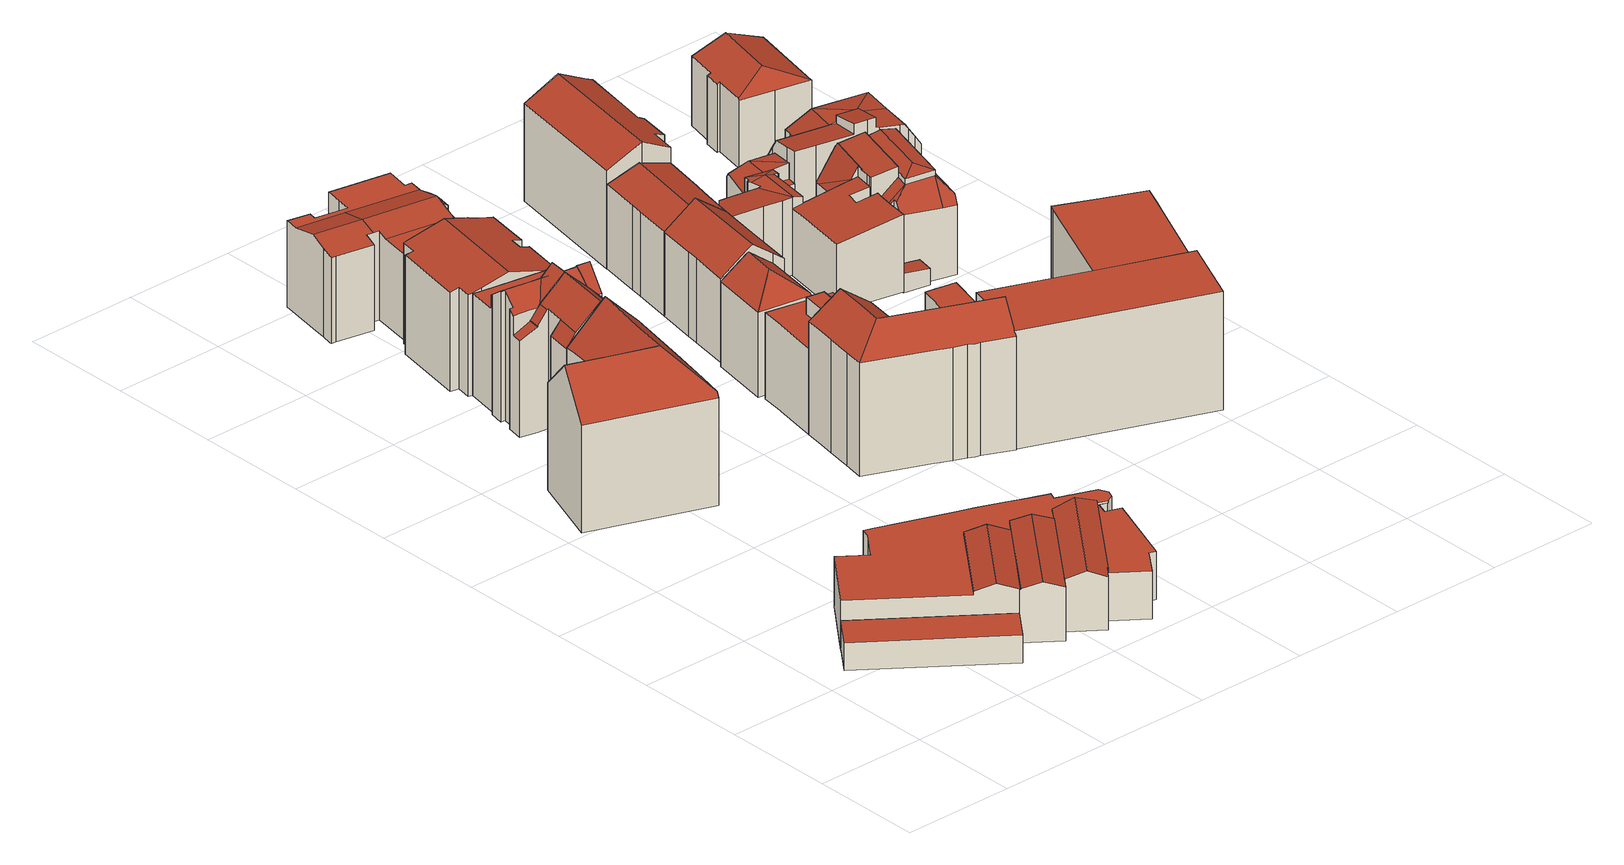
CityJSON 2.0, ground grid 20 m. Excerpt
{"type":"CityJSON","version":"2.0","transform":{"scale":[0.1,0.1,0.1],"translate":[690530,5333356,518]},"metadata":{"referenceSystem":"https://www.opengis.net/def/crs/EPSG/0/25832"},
"CityObjects":{
"building1":{"type":"Building","attributes":{"Gemeindeschluessel":"09162000","HoeheDach":"526.744","HoeheGrund":"521.810","Methode":"1000","NiedrigsteTraufeDesGebaeudes":"526.744","Geometrietyp2DReferenz":"3000","function":"31001_9998","roofType":"1000","measuredHeight":4.93,"storeysAboveGround":1},"geometry":[{"type":"MultiSurface","lod":"2","boundaries":[[[0,1,2,3]],[[4,5,6,7]],[[2,7,6,3]],[[0,5,4,1]],[[0,3,6,5]],[[1,4,7,2]]],"semantics":{"surfaces":[{"type":"WallSurface"},{"type":"GroundSurface"},{"type":"RoofSurface"}],"values":[0,0,0,0,1,2]}}]},
"building2":{"type":"Building","attributes":{"Gemeindeschluessel":"09162000","HoeheDach":"532.014","HoeheGrund":"521.448","Methode":"2000","NiedrigsteTraufeDesGebaeudes":"529.880","Geometrietyp2DReferenz":"3000","function":"31001_9998","roofType":"1000","measuredHeight":10.57,"storeysAboveGround":2},"geometry":[{"type":"MultiSurface","lod":"2","boundaries":[[[8,9,10,11]],[[12,13,14,15]],[[16,17,18,19,20,21,22,23,24,25,13,12,26,27,28,29,30,31,32,33,34,35,36,37,38,39]],[[40,41,42,43]],[[26,12,15,44]],[[45,23,22,46]],[[47,27,26,44]],[[33,32,48,49]],[[50,51,52,53]],[[54,37,36,55]],[[56,57,58,59]],[[60,21,20,61]],[[62,35,34,63]],[[64,65,58,57,66]],[[67,68,69,70]],[[71,72,73,68,67]],[[74,11,10,66,57,56]],[[55,36,35,62]],[[54,75,71,67,70,38,37]],[[14,13,25,76]],[[8,53,52,77,78,9]],[[79,46,22,21,60,80]],[[18,17,81,82,59,58]],[[18,58,65,19]],[[79,40,43,83,84,85,50,53,8,11,74,86,75,54,55,62,63,49,48,87,88,89,90,47,44,15,14,76,91,45,46]],[[92,64,66,10,9,78]],[[79,80,41,40]],[[48,32,31,87]],[[88,30,29,89]],[[87,31,30,88]],[[81,17,16,73,72,93]],[[74,56,94,86]],[[20,19,65,64,92]],[[95,96,42,41,80,60,61,77,52,51]],[[61,20,92,78,77]],[[97,94,56,59,82]],[[75,86,94,97,93,72,71]],[[85,95,51,50]],[[89,29,28,90]],[[95,85,84,83,96]],[[34,33,49,63]],[[97,82,81,93]],[[91,24,23,45]],[[43,42,96,83]],[[28,27,47,90]],[[25,24,91,76]],[[16,39,69,68,73]],[[38,70,69,39]]],"semantics":{"surfaces":[{"type":"WallSurface"},{"type":"RoofSurface"},{"type":"GroundSurface"}],"values":[0,0,1,0,0,0,0,0,0,0,0,0,0,1,1,1,0,0,0,0,0,0,0,0,2,1,0,0,0,0,0,0,0,1,0,1,0,0,0,0,0,1,0,0,0,0,0,0]}}]},
"building3":{"type":"Building","attributes":{"Gemeindeschluessel":"09162000","HoeheDach":"547.462","HoeheGrund":"521.600","Methode":"2000","NiedrigsteTraufeDesGebaeudes":"540.503","Geometrietyp2DReferenz":"3000","function":"31001_1000","roofType":"3100","measuredHeight":25.86,"storeysAboveGround":5},"geometry":[{"type":"MultiSurface","lod":"2","boundaries":[[[98,99,100,101,102,103,104]],[[105,106,107,108,109,110]],[[111,112,113,114,115,116,117,118]],[[114,119,120,121,122,115]],[[123,104,113,112,111,124,125,126,127]],[[128,129,130,131,99,98]],[[132,129,128,133,134,135]],[[131,136,137,101,100,99]],[[133,128,98,104,123,127,134]],[[138,125,124,139]],[[140,102,101,137,141,142,108,107]],[[136,131,130,129,132,135,143,144,138,139,118,117,116,115,122,121,110,109,108,142,141,137]],[[121,120,105,110]],[[134,127,126,144,143,135]],[[120,119,114,113,104,103,102,140,107,106,105]],[[144,126,125,138]],[[139,124,111,118]]],"semantics":{"surfaces":[{"type":"RoofSurface"},{"type":"WallSurface"},{"type":"GroundSurface"}],"values":[0,1,1,1,0,1,1,1,0,1,1,2,1,1,0,1,1]}}]},
"building4":{"type":"Building","attributes":{"Gemeindeschluessel":"09162000","HoeheDach":"546.840","HoeheGrund":"521.500","Methode":"2000","NiedrigsteTraufeDesGebaeudes":"536.523","Geometrietyp2DReferenz":"3000","function":"31001_1000","roofType":"3100","measuredHeight":25.34,"storeysAboveGround":5},"geometry":[{"type":"MultiSurface","lod":"2","boundaries":[[[145,146,147,148]],[[149,150,151,152]],[[153,154,155,156,157,158,159,160,161,162,163,164]],[[165,166,167,168]],[[169,170,171,172,173,174,175,176,177,178,179,180,181,182,183,184,185,186,187,188,189,190,191,192,193,194,145,148,195,196,197]],[[198,199,200]],[[167,201,156,155]],[[187,163,162,188]],[[202,203,164,163,187,186,185]],[[200,199,204,205,206,207]],[[177,176,175,174,208,165,168,209,210,178]],[[205,211,212,206]],[[209,213,214,210]],[[148,147,215,195]],[[208,198,200,166,165]],[[189,161,160,190]],[[216,167,155,154]],[[149,152,203,202]],[[217,218,219,220,221,222,223,215,147,146,224]],[[184,183,182,225,226,150,149,202,185]],[[227,228,224,146,145,194,193]],[[170,229,230,171]],[[199,198,208,174,173,172,171,230,204]],[[231,232,233,234,235,236,237,238,239,240,222,221,220,219,218,217,224,228]],[[181,241,225,182]],[[242,206,212,243]],[[170,169,197,244,239,238,229]],[[242,243,201,167]],[[158,157,156,245,243,212,211,236,235,234,233,232,231,228,227,246,159]],[[178,210,214,179]],[[226,216,154,151,150]],[[188,162,161,189]],[[192,246,227,193]],[[168,167,216,226,225,241,213,209]],[[223,247,244,197,196,195,215]],[[160,159,246,192,191,190]],[[239,244,247,240]],[[204,230,229,238,237,211,205]],[[237,236,211]],[[206,242,207]],[[213,241,181,180,179,214]],[[166,200,207,242,167]],[[152,151,154,153,164,203]],[[247,223,222,240]],[[201,243,245,156]]],"semantics":{"surfaces":[{"type":"WallSurface"},{"type":"RoofSurface"},{"type":"GroundSurface"}],"values":[0,0,1,1,2,0,1,0,0,1,0,0,1,0,1,0,0,1,1,0,0,0,0,0,0,1,0,1,1,0,1,0,0,1,0,0,1,1,0,0,0,0,0,0,0]}}]},
"building5":{"type":"Building","attributes":{"Gemeindeschluessel":"09162000","HoeheDach":"541.277","HoeheGrund":"521.510","Methode":"1000","NiedrigsteTraufeDesGebaeudes":"538.940","Geometrietyp2DReferenz":"3000","function":"31001_1000","roofType":"3100","measuredHeight":19.77,"storeysAboveGround":5},"geometry":[{"type":"MultiSurface","lod":"2","boundaries":[[[248,249,250,251]],[[251,250,252,253]],[[254,255,256,257]],[[258,259,260,261]],[[262,263,264,265,266,267,268,252,250,249,269]],[[270,271,259,258]],[[253,252,268,272]],[[273,263,262,274]],[[275,276,277,278]],[[197,279,215,195]],[[274,262,269,280]],[[257,256,271,270]],[[145,264,263,273]],[[257,270,258,261,281,282,283,197,195,284,148,145,273,274,280,248,251,253,272,285,286,275,278,254]],[[267,287,286,285,272,268]],[[278,277,255,254]],[[286,287,276,275]],[[283,282,281,288,289,290]],[[283,290,279,197]],[[284,195,215,266,265,148]],[[215,279,290,289,288,260,259,271,256,255,277,276,287,267,266]],[[280,269,249,248]],[[148,265,264,145]],[[261,260,288,281]]],"semantics":{"surfaces":[{"type":"WallSurface"},{"type":"RoofSurface"},{"type":"GroundSurface"}],"values":[0,0,0,0,1,0,0,0,0,0,0,0,0,2,0,0,0,0,0,0,1,0,0,0]}}]},
"building6":{"type":"Building","attributes":{"Gemeindeschluessel":"09162000","HoeheDach":"538.060","HoeheGrund":"521.520","Methode":"2000","NiedrigsteTraufeDesGebaeudes":"536.562","Geometrietyp2DReferenz":"3000","function":"31001_1000","roofType":"3100","measuredHeight":16.54,"storeysAboveGround":6},"geometry":[{"type":"MultiSurface","lod":"2","boundaries":[[[291,292,293,294,295,296,297]],[[298,299,300,301]],[[286,291,297,272]],[[302,303,304,305]],[[306,307,308,309,310,311,312,313,314,286,272,315,316,317,318,319,320,321,298,301,322,323,324,325,326,302,305,327,328,329,330,331,332,333]],[[300,334,335,323,322,301]],[[314,292,291,286]],[[307,306,333,336,337,338]],[[329,339,340,330]],[[307,338,341,308]],[[342,341,338,337,343,344,345]],[[310,346,347,311]],[[313,312,311,347,294,293]],[[318,317,348,349,350,319]],[[299,351,352,350,349,345,353,335,334,300]],[[328,354,339,329]],[[330,340,355,331]],[[335,353,356,357,326,325,324,323]],[[332,358,336,333]],[[313,293,292,314]],[[348,295,294,347,346,342,345,349]],[[297,296,295,348,317,316,315,272]],[[352,351,321,320,319,350]],[[326,357,303,302]],[[343,337,336,358,355,340,339,354,359,304,303,357,356]],[[345,344,343,356,353]],[[321,351,299,298]],[[346,310,309,308,341,342]],[[331,355,358,332]],[[359,354,328,327,305,304]]],"semantics":{"surfaces":[{"type":"RoofSurface"},{"type":"WallSurface"},{"type":"GroundSurface"}],"values":[0,1,1,1,2,1,1,1,1,1,0,1,1,1,0,1,1,1,1,1,0,1,1,1,0,0,1,1,1,1]}}]},
"building7":{"type":"Building","attributes":{"Gemeindeschluessel":"09162000","HoeheDach":"545.590","HoeheGrund":"521.460","Methode":"1000","NiedrigsteTraufeDesGebaeudes":"540.393","Geometrietyp2DReferenz":"3000","function":"31001_1000","roofType":"3100","measuredHeight":24.13,"storeysAboveGround":5},"geometry":[{"type":"MultiSurface","lod":"2","boundaries":[[[360,361,362,363,364,365,366,367,368,369,370,371,372,373,374,375,376,377,378,379,380,381,382,383,384,385,386,387,388,389,390,391]],[[362,361,360,392,393,394,395]],[[384,396,397,385]],[[367,398,399,368]],[[400,401,402,403,399,398,404,405,406,407,408,409]],[[363,410,411,364]],[[366,404,398,367]],[[404,366,365,364,411,405]],[[396,384,383,412]],[[393,392,413,414,415,416,417]],[[417,418,394,393]],[[391,413,392,360]],[[369,368,399,403,402,370]],[[370,402,401,371]],[[419,420,421,381,380,379,378,422]],[[414,413,391,390,389,415]],[[423,424,422,378,377,376]],[[408,425,419,422,424,423,426,427,409]],[[383,382,381,421,428,412]],[[372,371,401,400,409,373]],[[412,428,421,420,419,425,408]],[[429,418,387,386,385,397]],[[362,395,410,363]],[[427,426,423,376,375,374]],[[407,406,405,411,410,395,394,418,429,397,396,412,408]],[[418,417,416,415,389,388,387]],[[373,409,427,374]]],"semantics":{"surfaces":[{"type":"GroundSurface"},{"type":"WallSurface"},{"type":"RoofSurface"}],"values":[0,1,1,1,2,1,1,1,1,2,1,1,1,1,1,1,1,2,1,1,2,1,1,1,2,1,1]}}]},
"building8":{"type":"Building","attributes":{"Gemeindeschluessel":"09162000","HoeheDach":"539.681","HoeheGrund":"521.520","Methode":"2000","NiedrigsteTraufeDesGebaeudes":"536.735","Geometrietyp2DReferenz":"3000","function":"31001_1000","roofType":"1000","measuredHeight":18.16,"storeysAboveGround":5},"geometry":[{"type":"MultiSurface","lod":"2","boundaries":[[[430,380,431,381,432,433,434,435,436,378]],[[435,434,433,432,437,438,439,440,441,442,443,444,445,436],[446,447,448,449]],[[448,450,451,449]],[[452,453,454,381,431,380,430,378,455,456,457,458,459,460]],[[436,445,444,443,457,456,455,378]],[[449,451,461,446]],[[447,462,450,448]],[[454,453,452,460,440,439,438,437]],[[442,441,440,460,459,458,457,443]],[[446,461,462,447]],[[450,462,461,451]],[[454,437,432,381]]],"semantics":{"surfaces":[{"type":"WallSurface"},{"type":"RoofSurface"},{"type":"GroundSurface"}],"values":[0,1,0,2,0,0,0,0,0,0,1,0]}}]},
"building9":{"type":"Building","attributes":{"Gemeindeschluessel":"09162000","HoeheDach":"537.369","HoeheGrund":"521.465","Methode":"2000","NiedrigsteTraufeDesGebaeudes":"536.484","Geometrietyp2DReferenz":"3000","function":"51009_1610","roofType":"2100","measuredHeight":15.9},"geometry":[{"type":"MultiSurface","lod":"2","boundaries":[[[308,463,464,465]],[[310,466,463,308]],[[465,464,467,468]],[[310,308,465,468]],[[468,467,466,310]],[[467,464,463,466]]],"semantics":{"surfaces":[{"type":"WallSurface"},{"type":"GroundSurface"},{"type":"RoofSurface"}],"values":[0,0,0,1,0,2]}}]},
"building10":{"type":"Building","attributes":{"Gemeindeschluessel":"09162000","HoeheDach":"539.363","HoeheGrund":"520.720","Methode":"2000","NiedrigsteTraufeDesGebaeudes":"535.744","Geometrietyp2DReferenz":"3000","function":"31001_9998","roofType":"3200","measuredHeight":18.64,"storeysAboveGround":5},"geometry":[{"type":"MultiSurface","lod":"2","boundaries":[[[469,470,471,472,473]],[[473,472,474,475,476]],[[477,469,473,476]],[[478,471,470,479]],[[479,480,481,482,483,484,485,478]],[[481,477,476,482]],[[477,481,480,479,470,469]],[[474,472,471,478,485,484,483,475]],[[482,476,475,483]]],"semantics":{"surfaces":[{"type":"RoofSurface"},{"type":"WallSurface"},{"type":"GroundSurface"}],"values":[0,0,0,1,2,1,1,1,1]}}]},
"building11":{"type":"Building","attributes":{"Gemeindeschluessel":"09162000","HoeheDach":"540.489","HoeheGrund":"521.390","Methode":"1000","NiedrigsteTraufeDesGebaeudes":"536.238","Geometrietyp2DReferenz":"3000","function":"31001_1000","roofType":"3100","measuredHeight":19.1,"storeysAboveGround":4},"geometry":[{"type":"MultiSurface","lod":"2","boundaries":[[[486,487,488,489]],[[490,491,492,493]],[[494,495,496,497]],[[498,499,500,501,492,491,502]],[[503,504,497,496,499,498,502,505]],[[486,489,506,507]],[[507,506,495,494]],[[500,508,488,487,509,510,511,501]],[[493,492,501,511]],[[486,507,494,497,504,503,505,490,493,511,510,509,487]],[[505,502,491,490]],[[496,495,506,489,488,508,500,499]]],"semantics":{"surfaces":[{"type":"WallSurface"},{"type":"RoofSurface"},{"type":"GroundSurface"}],"values":[0,0,0,1,0,0,0,0,0,2,0,1]}}]},
"building12":{"type":"Building","attributes":{"Gemeindeschluessel":"09162000","HoeheDach":"524.309","HoeheGrund":"521.400","Methode":"1000","NiedrigsteTraufeDesGebaeudes":"524.309","Geometrietyp2DReferenz":"3000","function":"31001_9998","roofType":"1000","measuredHeight":2.91},"geometry":[{"type":"MultiSurface","lod":"2","boundaries":[[[512,513,497,514]],[[515,516,517,518]],[[519,520,521,522]],[[520,512,514,521]],[[497,494,523,518,517,524,522,521,514]],[[513,525,494,497]],[[526,515,518,523]],[[525,526,523,494]],[[516,527,524,517]],[[512,520,519,527,516,515,526,525,513]],[[527,519,522,524]]],"semantics":{"surfaces":[{"type":"WallSurface"},{"type":"GroundSurface"},{"type":"RoofSurface"}],"values":[0,0,0,0,1,0,0,0,0,2,0]}}]},
"building13":{"type":"Building","attributes":{"Gemeindeschluessel":"09162000","HoeheDach":"538.279","HoeheGrund":"521.400","Methode":"1000","NiedrigsteTraufeDesGebaeudes":"536.256","Geometrietyp2DReferenz":"3000","function":"31001_1000","roofType":"3100","measuredHeight":16.88,"storeysAboveGround":4},"geometry":[{"type":"MultiSurface","lod":"2","boundaries":[[[528,529,530,531]],[[532,533,534,535]],[[511,536,533,532]],[[537,538,529,528,539,540,541,542]],[[543,538,537,542,534,533,536]],[[535,534,542,541]],[[544,545,546,547]],[[547,546,488,487]],[[531,530,548,549]],[[510,487,488,543,536,511]],[[549,548,545,544]],[[488,546,545,548,530,529,538,543]],[[549,544,547,487,510,511,532,535,541,540,539,528,531]]],"semantics":{"surfaces":[{"type":"WallSurface"},{"type":"RoofSurface"},{"type":"GroundSurface"}],"values":[0,0,0,0,1,0,0,0,0,0,0,1,2]}}]},
"building14":{"type":"Building","attributes":{"Gemeindeschluessel":"09162000","HoeheDach":"524.411","HoeheGrund":"521.360","Methode":"1000","NiedrigsteTraufeDesGebaeudes":"524.411","Geometrietyp2DReferenz":"3000","function":"31001_2000","roofType":"1000","measuredHeight":3.05},"geometry":[{"type":"MultiSurface","lod":"2","boundaries":[[[550,551,552,553]],[[554,552,551,555]],[[555,551,550,518]],[[518,550,553,523]],[[523,553,552,554]],[[523,554,555,518]]],"semantics":{"surfaces":[{"type":"RoofSurface"},{"type":"WallSurface"},{"type":"GroundSurface"}],"values":[0,1,1,1,1,2]}}]},
"building15":{"type":"Building","attributes":{"Gemeindeschluessel":"09162000","HoeheDach":"542.245","HoeheGrund":"521.320","Methode":"1000","NiedrigsteTraufeDesGebaeudes":"542.245","Geometrietyp2DReferenz":"3000","function":"31001_9998","roofType":"1000","measuredHeight":20.93,"storeysAboveGround":7},"geometry":[{"type":"MultiSurface","lod":"2","boundaries":[[[556,557,558,559]],[[560,561,557,556]],[[558,562,563,564,565,559]],[[566,567,568,569,563,562,558,557,561,570]],[[569,568,571,572,564,563]],[[573,567,566,574]],[[571,568,567,573]],[[574,566,570,575]],[[574,575,560,556,559,565,564,572,571,573]],[[575,570,561,560]]],"semantics":{"surfaces":[{"type":"WallSurface"},{"type":"RoofSurface"},{"type":"GroundSurface"}],"values":[0,0,0,1,0,0,0,0,2,0]}}]},
"building16":{"type":"Building","attributes":{"Gemeindeschluessel":"09162000","HoeheDach":"541.790","HoeheGrund":"521.290","Methode":"2000","NiedrigsteTraufeDesGebaeudes":"538.187","Geometrietyp2DReferenz":"3000","function":"31001_1000","roofType":"3100","measuredHeight":20.5,"storeysAboveGround":5},"geometry":[{"type":"MultiSurface","lod":"2","boundaries":[[[576,577,578,579]],[[580,581,582,583,579,578]],[[584,585,586,587,588,589]],[[590,591,592,593,585,584,589,594,581,580,595]],[[586,585,593,596]],[[597,590,595,598]],[[595,580,578,577]],[[599,596,593,592,591,600]],[[598,595,577,576]],[[582,581,594,601]],[[600,591,590,597]],[[601,594,589,588]],[[588,587,586,596,599,600,597,598,576,579,583,582,601]]],"semantics":{"surfaces":[{"type":"WallSurface"},{"type":"RoofSurface"},{"type":"GroundSurface"}],"values":[0,0,0,1,0,0,1,0,0,0,0,0,2]}}]},
"building17":{"type":"Building","attributes":{"Gemeindeschluessel":"09162000","HoeheDach":"523.620","HoeheGrund":"521.518","Methode":"2000","NiedrigsteTraufeDesGebaeudes":"523.620","Geometrietyp2DReferenz":"3000","function":"31001_2000","roofType":"1000","measuredHeight":2.1},"geometry":[{"type":"MultiSurface","lod":"2","boundaries":[[[602,603,604,605]],[[606,607,603,602]],[[608,609,610,611]],[[607,610,609,604,603]],[[611,610,607,606]],[[605,604,609,608]],[[611,606,602,605,608]]],"semantics":{"surfaces":[{"type":"WallSurface"},{"type":"RoofSurface"},{"type":"GroundSurface"}],"values":[0,0,0,1,0,0,2]}}]},
"building18":{"type":"Building","attributes":{"Gemeindeschluessel":"09162000","HoeheDach":"535.145","HoeheGrund":"521.367","Methode":"2000","NiedrigsteTraufeDesGebaeudes":"530.746","Geometrietyp2DReferenz":"3000","function":"31001_1000","roofType":"1000","measuredHeight":13.78,"storeysAboveGround":4},"geometry":[{"type":"MultiSurface","lod":"2","boundaries":[[[612,613,614,615,616]],[[617,618,619,620,621]],[[622,623,624,625]],[[626,627,628,629]],[[614,630,631,615]],[[624,623,632,633]],[[634,635,636,631,630]],[[617,612,637,638,625]],[[626,629,639,621,620,640,641,642,643]],[[644,641,640,645]],[[547,642,641,644]],[[616,615,646,647,648]],[[649,612,650,651]],[[652,653,654,651,650,655]],[[648,638,637,616]],[[620,619,656,645,640]],[[621,657,658,617]],[[659,660,657,621,639]],[[652,655,661,662]],[[627,626,643,487]],[[658,661,655,650,612,617]],[[654,663,649,651]],[[617,625,624,633,618]],[[634,653,652,662,660,659,628,627,487,547,644,645,656,632,623,622,664,665,666,667,635]],[[622,625,638,648,664]],[[618,633,632,656,619]],[[666,665,647,646,668]],[[616,637,612]],[[659,639,629,628]],[[615,631,636,669,668,646]],[[664,648,647,665]],[[666,668,669,667]],[[653,634,630,614,613,663,654]],[[667,669,636,635]],[[663,613,612,649]],[[487,643,642,547]],[[657,660,662,661,658]]],"semantics":{"surfaces":[{"type":"RoofSurface"},{"type":"WallSurface"},{"type":"GroundSurface"}],"values":[0,0,1,1,0,1,1,0,0,1,1,0,1,1,1,1,0,1,1,1,0,0,0,2,1,1,1,1,1,0,1,1,1,1,1,1,1]}}]},
"building19":{"type":"Building","attributes":{"Gemeindeschluessel":"09162000","HoeheDach":"535.044","HoeheGrund":"521.290","Methode":"1000","NiedrigsteTraufeDesGebaeudes":"533.159","Geometrietyp2DReferenz":"3000","function":"31001_1000","roofType":"9999","measuredHeight":13.75,"storeysAboveGround":3},"geometry":[{"type":"MultiSurface","lod":"2","boundaries":[[[670,671,672,673]],[[674,672,671,675,676,677,678,679,680,681,682,683,684,685,686,687]],[[673,672,674,688]],[[689,677,676,690]],[[688,674,687,691]],[[692,682,681,693]],[[694,695,696,680,679,678]],[[697,675,671,670]],[[687,686,685,698,699,691]],[[700,683,682,692]],[[701,684,683,700]],[[693,681,680,696]],[[694,678,677,689]],[[690,676,675,697]],[[698,685,684,701]],[[696,695,694,689,690,697,670,673,688,691,699,698,701,700,692,693]]],"semantics":{"surfaces":[{"type":"WallSurface"},{"type":"RoofSurface"},{"type":"GroundSurface"}],"values":[0,1,0,0,0,0,0,0,0,0,0,0,0,0,0,2]}}]},
"building20":{"type":"Building","attributes":{"Gemeindeschluessel":"09162000","HoeheDach":"524.577","HoeheGrund":"521.210","Methode":"1000","NiedrigsteTraufeDesGebaeudes":"524.093","Geometrietyp2DReferenz":"3000","function":"31001_2000","roofType":"1000","measuredHeight":3.37},"geometry":[{"type":"MultiSurface","lod":"2","boundaries":[[[702,703,704,705]],[[703,706,707,704]],[[702,708,706,703]],[[702,705,709,708]],[[706,708,709,707]],[[704,707,709,705]]],"semantics":{"surfaces":[{"type":"WallSurface"},{"type":"RoofSurface"},{"type":"GroundSurface"}],"values":[0,1,0,2,0,0]}}]},
"building21":{"type":"Building","attributes":{"Gemeindeschluessel":"09162000","HoeheDach":"539.487","HoeheGrund":"521.020","Methode":"1000","NiedrigsteTraufeDesGebaeudes":"539.487","Geometrietyp2DReferenz":"3000","function":"31001_9998","roofType":"1000","measuredHeight":18.47,"storeysAboveGround":6},"geometry":[{"type":"MultiSurface","lod":"2","boundaries":[[[710,711,712,713]],[[714,715,716,717]],[[718,719,711,710,720,721]],[[722,723,715,714,724,725]],[[713,712,717,716]],[[726,727,728,729,718,721]],[[722,725,728,727]],[[729,728,725,724,714,717,712,711,719,718]],[[723,722,727,726,721,720,710,713,716,715]]],"semantics":{"surfaces":[{"type":"WallSurface"},{"type":"RoofSurface"},{"type":"GroundSurface"}],"values":[0,0,0,0,0,0,0,1,2]}}]},
"building22":{"type":"Building","attributes":{"Gemeindeschluessel":"09162000","HoeheDach":"537.446","HoeheGrund":"518.851","Methode":"2000","NiedrigsteTraufeDesGebaeudes":"531.095","Geometrietyp2DReferenz":"3000","function":"31001_1000","roofType":"3200","measuredHeight":18.59,"storeysAboveGround":3},"geometry":[{"type":"MultiSurface","lod":"2","boundaries":[[[730,731,732,733,734,735,736]],[[737,738,731,730]],[[739,740,741,742,743]],[[743,742,744,745,746]],[[737,730,736]],[[741,740,747,748,749]],[[750,735,751,752,753]],[[734,754,751,735]],[[747,740,739,755,756,757,758,759,760,761,762,763,764,765,766,767,768]],[[744,736,735,750]],[[739,743,746,755]],[[751,754,769,770,771,772,752]],[[767,773,774,768]],[[744,750,753,775,745]],[[776,777,778]],[[769,779,780,770]],[[759,758,771,770,780,781]],[[757,756,775,753,752,772]],[[782,774,773,783,784,785,786,787]],[[760,759,781,776,778]],[[748,782,787,749]],[[787,737,736,744]],[[766,783,773,767]],[[776,781,780,779,788,777]],[[782,748,747,768,774]],[[765,784,783,766]],[[764,785,784,765]],[[786,738,737,787]],[[756,755,746,745,775]],[[741,749,787,744,742]],[[762,733,732,763]],[[764,763,732,731,738,786,785]],[[762,761,788,779,769,754,734,733]],[[757,772,771,758]],[[761,760,778,777,788]]],"semantics":{"surfaces":[{"type":"RoofSurface"},{"type":"WallSurface"},{"type":"GroundSurface"}],"values":[0,0,1,0,0,1,1,1,2,1,1,0,1,0,0,1,1,1,0,1,0,1,1,0,1,1,1,1,1,0,1,1,1,1,1]}}]},
"building23":{"type":"Building","attributes":{"Gemeindeschluessel":"09162000","HoeheDach":"522.300","HoeheGrund":"521.310","Methode":"2000","NiedrigsteTraufeDesGebaeudes":"522.300","Geometrietyp2DReferenz":"3000","function":"51009_1610","roofType":"1000","measuredHeight":0.99},"geometry":[{"type":"MultiSurface","lod":"2","boundaries":[[[789,790,791,792]],[[793,791,790,794]],[[792,791,793,795]],[[792,795,796,789]],[[795,793,794,796]],[[796,794,790,789]]],"semantics":{"surfaces":[{"type":"WallSurface"},{"type":"RoofSurface"},{"type":"GroundSurface"}],"values":[0,1,0,2,0,0]}}]},
"building24":{"type":"Building","attributes":{"Gemeindeschluessel":"09162000","HoeheDach":"539.369","HoeheGrund":"520.026","Methode":"2000","NiedrigsteTraufeDesGebaeudes":"532.000","Geometrietyp2DReferenz":"3000","function":"31001_9998","roofType":"1000","measuredHeight":19.34,"storeysAboveGround":3},"geometry":[{"type":"MultiSurface","lod":"2","boundaries":[[[797,798,799,800]],[[801,802,803,804,805,806,807]],[[808,809,810,811,801]],[[812,813,814,815]],[[816,817,809,808]],[[818,819,820,821,822,823]],[[811,824,799,798]],[[823,822,825,801,807,826,827]],[[825,808,801]],[[828,829,830,831]],[[832,833,834,835]],[[816,821,820,836,817]],[[837,804,803,838]],[[832,815,814,839,833]],[[831,830,813,812]],[[840,806,805,841]],[[841,805,804,837]],[[818,823,827,842]],[[819,835,834,843,836,820]],[[832,835,819,818,842,844,840,841,837,838,845,846,797,800,828,831,812,815]],[[809,817,836,843]],[[822,821,816,808,825]],[[834,833,839,847,809,843]],[[840,844,826,807,806]],[[847,824,810,809]],[[842,827,826,844]],[[797,846,848,798]],[[814,813,830,829,799,824,847,839]],[[810,824,811]],[[838,803,802,845]],[[801,811,798,848,802]],[[800,799,829,828]],[[845,802,848,846]]],"semantics":{"surfaces":[{"type":"WallSurface"},{"type":"RoofSurface"},{"type":"GroundSurface"}],"values":[0,1,1,0,0,0,1,1,0,0,0,1,0,0,0,0,0,0,0,2,0,0,1,0,1,0,0,1,1,0,1,0,0]}}]},
"building25":{"type":"Building","attributes":{"Gemeindeschluessel":"09162000","HoeheDach":"535.660","HoeheGrund":"521.000","Methode":"2000","NiedrigsteTraufeDesGebaeudes":"533.050","Geometrietyp2DReferenz":"3000","function":"31001_1000","roofType":"3200","measuredHeight":14.66,"storeysAboveGround":4},"geometry":[{"type":"MultiSurface","lod":"2","boundaries":[[[849,850,851,852,853,854]],[[855,856,857,858,859]],[[860,861,862,863]],[[864,865,866,867]],[[867,868,869,870,871,860,863,872,853,852,851,864]],[[863,862,873,872]],[[856,866,865,850,849,857]],[[857,849,854,873,862,861,874,858]],[[868,855,859,869]],[[851,850,865,864]],[[867,866,856,855,868]],[[871,874,861,860]],[[859,858,874,871,870,869]],[[872,873,854,853]]],"semantics":{"surfaces":[{"type":"WallSurface"},{"type":"RoofSurface"},{"type":"GroundSurface"}],"values":[0,1,0,0,2,0,1,1,0,0,0,0,0,0]}}]}
},
"vertices":[
[240,30,38],[240,30,87],[22,195,87],[22,195,38],[281,84,87],[281,84,38],[63,249,38],[63,249,87],
[425,43,34],[425,43,128],[408,22,128],[408,22,34],[471,294,122],[518,275,122],[518,275,34],[471,294,34],[392,227,122],[409,248,122],[464,207,122],[483,233,122],[551,207,122],[568,200,122],[582,207,122],[587,220,122],[580,236,122],[512,262,122],[449,303,122],[404,321,122],[375,331,122],[356,338,122],[302,358,122],[245,379,122],[231,384,122],[226,368,122],[193,326,122],[190,321,122],[145,355,122],[63,249,122],[225,126,122],[334,270,122],[553,204,34],[553,204,119],[546,184,119],[546,184,34],[449,303,34],[587,220,34],[582,207,34],[404,321,34],[231,384,34],[226,368,34],[512,45,34],[512,45,119],[480,2,119],[480,2,34],[63,249,34],[145,355,34],[354,62,129],[354,62,127],[464,207,127],[464,207,129],[568,200,119],[551,207,119],[190,321,34],[193,326,34],[517,220,140],[483,233,127],[382,41,140],[254,105,140],[363,249,140],[334,270,128],[225,126,128],[281,84,129],[283,83,128],[392,227,128],[354,62,34],[281,84,34],[512,262,34],[426,42,119],[426,42,127],[567,200,34],[567,200,119],[409,248,129],[436,228,139],[573,174,34],[540,85,34],[524,41,34],[338,41,34],[245,379,34],[302,358,34],[356,338,34],[375,331,34],[580,236,34],[551,207,127],[283,83,129],[338,41,129],[524,41,119],[573,174,119],[311,62,139],
[219,704,233],[238,758,226],[252,834,230],[272,942,234],[213,953,295],[191,856,295],[176,787,295],[134,899,228],[143,949,226],[146,966,225],[146,966,36],[143,949,36],[134,899,36],[122,860,245],[123,861,244],[133,867,235],[135,868,236],[135,868,36],[133,867,36],[123,861,36],[122,860,36],[136,876,236],[139,890,235],[139,890,36],[136,876,36],[111,810,295],[100,869,245],[103,888,226],[53,906,226],[29,840,295],[216,697,226],[216,697,36],[219,704,36],[238,758,36],[96,741,36],[96,741,226],[5,775,226],[5,775,36],[252,834,36],[272,942,36],[103,888,36],[100,869,36],[147,966,226],[213,953,36],[147,966,36],[29,840,36],[53,906,36],
[161,1197,35],[161,1197,215],[177,1194,215],[177,1194,35],[160,1048,221],[160,1048,222],[164,1069,222],[164,1069,221],[164,1069,240],[177,1067,240],[181,1066,240],[211,1097,266],[188,1101,266],[171,1104,266],[139,1109,266],[139,1108,265],[147,1107,265],[142,1083,247],[135,1084,247],[133,1074,240],[249,947,246],[269,1051,246],[225,1058,288],[206,955,288],[297,1118,35],[295,1107,35],[302,1105,35],[298,1082,35],[291,1047,35],[272,942,35],[249,947,35],[206,955,35],[162,963,35],[146,966,35],[154,1011,35],[171,1008,35],[172,1008,35],[179,1045,35],[177,1045,35],[160,1048,35],[129,1054,35],[133,1074,35],[135,1084,35],[142,1083,35],[147,1107,35],[139,1108,35],[139,1109,35],[144,1134,35],[148,1134,35],[150,1143,35],[290,1175,35],[291,1175,35],[307,1171,35],[291,1047,223],[291,1047,229],[285,1048,229],[231,1093,288],[129,1054,205],[133,1074,205],[298,1082,268],[275,1086,268],[274,1080,262],[269,1051,229],[272,942,223],[162,963,246],[146,966,223],[276,1091,262],[275,1086,266],[171,1008,246],[154,1011,223],[290,1175,215],[181,1066,246],[177,1139,215],[194,1136,215],[218,1132,215],[238,1128,215],[258,1125,215],[281,1120,215],[291,1175,215],[150,1143,215],[179,1045,247],[177,1045,246],[148,1134,247],[150,1143,240],[295,1107,242],[302,1105,242],[177,1139,240],[194,1136,240],[218,1132,240],[238,1128,240],[258,1125,240],[281,1120,240],[281,1120,229],[297,1118,229],[297,1118,190],[281,1120,185],[172,1008,247],[269,1051,240],[251,1090,266],[307,1171,190],[231,1093,266],[144,1134,247],[291,1175,185],
[168,1359,35],[168,1359,210],[183,1356,213],[183,1356,35],[188,1384,213],[188,1384,35],[345,1355,35],[345,1355,210],[340,1325,210],[340,1325,35],[314,1277,35],[314,1277,214],[310,1254,214],[310,1254,35],[159,1226,214],[154,1199,214],[161,1197,216],[177,1194,220],[225,1186,233],[260,1372,233],[194,1383,215],[144,1229,210],[331,1274,35],[331,1274,210],[194,1383,35],[154,1199,35],[159,1226,35],[302,1363,35],[302,1363,221],[324,1359,215],[324,1359,35],[307,1171,211],[144,1229,35],[326,1251,35],[317,1200,35],[312,1171,35],[225,1186,35],[260,1372,35],[302,1365,35],[302,1365,221],[326,1251,210],[317,1200,209],[312,1171,209],
[302,1365,187],[310,1408,187],[323,1406,187],[326,1423,187],[205,1444,187],[199,1411,187],[194,1383,187],[114,1457,35],[114,1457,186],[106,1458,186],[106,1458,35],[170,1578,35],[170,1578,187],[167,1564,187],[167,1564,35],[344,1521,35],[343,1519,35],[338,1488,35],[335,1472,35],[333,1461,35],[327,1430,35],[326,1423,35],[323,1406,35],[310,1408,35],[199,1411,35],[205,1444,35],[208,1462,35],[197,1464,35],[185,1466,35],[182,1448,35],[181,1444,35],[106,1461,35],[110,1480,35],[116,1511,35],[125,1561,35],[130,1586,35],[214,1555,35],[225,1553,35],[230,1579,35],[235,1608,35],[344,1588,35],[335,1546,35],[348,1544,35],[106,1461,187],[110,1480,192],[348,1544,187],[344,1521,187],[343,1519,187],[230,1579,187],[235,1608,187],[338,1488,196],[335,1472,200],[212,1545,187],[208,1521,193],[203,1496,200],[333,1461,197],[327,1430,189],[208,1462,192],[197,1464,192],[185,1466,192],[181,1444,186],[182,1448,187],[116,1511,201],[225,1553,187],[344,1588,187],[125,1561,187],[130,1586,187],[335,1546,187],[214,1555,187],
[703,651,35],[696,624,35],[691,606,35],[703,600,35],[690,571,35],[689,569,35],[669,525,35],[667,520,35],[615,543,35],[606,546,35],[596,551,35],[574,560,35],[541,575,35],[436,620,35],[443,657,35],[447,680,35],[451,703,35],[456,729,35],[463,766,35],[518,756,35],[522,755,35],[572,745,35],[561,683,35],[561,682,35],[616,659,35],[637,650,35],[643,647,35],[644,647,35],[646,654,35],[667,727,35],[672,726,35],[721,717,35],[703,651,224],[696,624,224],[696,624,235],[691,606,249],[616,659,235],[637,650,235],[667,520,235],[615,543,235],[541,575,235],[574,560,235],[596,551,235],[606,546,235],[669,525,240],[689,569,276],[625,596,276],[551,628,276],[499,651,276],[436,620,235],[703,600,250],[690,571,274],[561,682,235],[721,717,224],[672,726,224],[667,727,224],[646,654,224],[644,647,224],[644,647,235],[518,756,276],[522,755,273],[572,745,235],[463,766,235],[451,703,235],[456,729,235],[509,706,276],[447,680,235],[443,657,235],[561,683,235],[643,647,235],
[513,757,35],[544,751,35],[572,745,187],[544,751,187],[522,755,187],[513,757,187],[463,766,187],[581,744,187],[589,786,187],[597,833,187],[604,868,187],[567,875,187],[536,881,187],[486,891,187],[480,856,187],[471,809,187],[530,846,187],[561,840,187],[552,793,187],[521,799,187],[552,793,217],[521,799,217],[597,833,35],[589,786,35],[581,744,35],[471,809,35],[480,856,35],[486,891,35],[536,881,35],[567,875,35],[604,868,35],[530,846,217],[561,840,217],
[338,1488,194],[351,1486,185],[351,1486,35],[333,1461,194],[346,1459,185],[346,1459,35],
[585,898,180],[585,900,180],[603,1003,180],[559,1010,214],[548,951,214],[557,1011,213],[510,1019,177],[490,911,177],[584,895,177],[603,1003,27],[585,900,27],[585,898,27],[584,895,27],[490,911,27],[510,1019,27],[557,1011,27],[559,1010,27],
[638,1091,34],[651,1163,34],[651,1163,183],[638,1091,183],[523,1090,34],[523,1090,183],[527,1111,183],[527,1111,34],[622,999,34],[622,999,183],[603,1003,197],[603,1003,34],[557,1011,218],[566,1009,225],[595,1172,225],[540,1181,183],[510,1019,182],[557,1011,34],[566,1009,34],[510,1019,34],[634,1068,183],[634,1068,34],[622,1168,205],[622,1168,34],[595,1172,34],[540,1181,34],
[585,900,63],[603,1003,63],[585,900,34],[722,981,63],[703,883,63],[703,883,34],[722,981,34],[638,861,63],[644,890,63],[644,890,34],[638,861,34],[678,989,34],[697,850,34],[622,999,63],[678,989,63],[697,850,63],
[634,1336,34],[634,1336,201],[686,1329,183],[686,1329,34],[553,1251,34],[553,1251,183],[557,1272,183],[557,1272,34],[540,1181,184],[573,1347,183],[629,1337,203],[629,1337,34],[573,1347,34],[571,1347,34],[571,1347,183],[595,1172,203],[664,1229,34],[664,1229,184],[659,1204,184],[659,1204,34],[670,1251,183],[670,1251,34],
[722,981,64],[729,1014,64],[683,1022,64],[678,989,64],[683,1022,34],[729,1014,34],
[703,600,33],[703,600,242],[691,606,242],[691,606,33],[690,571,33],[690,571,242],[696,625,242],[703,651,242],[703,651,33],[696,625,33],[985,401,242],[1038,520,242],[894,576,242],[707,650,242],[669,525,242],[894,576,33],[707,650,33],[1038,520,33],[985,401,33],[669,525,33],
[571,1347,33],[571,1347,206],[615,1584,206],[615,1584,33],[677,1575,238],[724,1568,214],[724,1568,33],[677,1575,33],[717,1434,206],[725,1433,202],[725,1433,33],[717,1434,33],[715,1435,33],[715,1435,206],[686,1329,211],[695,1378,211],[706,1376,206],[714,1374,202],[739,1566,207],[634,1336,238],[714,1374,33],[686,1329,33],[634,1336,33],[706,1376,33],[695,1378,33],[739,1566,33],
[796,796,35],[796,796,56],[802,829,56],[802,829,35],[919,773,35],[919,773,56],[844,821,35],[844,821,56],[925,805,56],[925,805,35],
[810,1234,165],[839,1229,167],[839,1231,167],[802,1280,163],[795,1237,163],[783,1221,171],[759,1226,165],[760,1206,166],[756,1207,165],[770,1143,171],[762,1244,34],[761,1234,34],[761,1234,165],[762,1244,165],[718,1152,171],[718,1152,34],[750,1146,34],[750,1146,171],[840,1235,167],[847,1271,163],[758,1234,34],[758,1234,164],[840,1235,34],[849,1278,34],[849,1278,153],[795,1237,165],[765,1244,165],[769,1143,171],[686,1218,165],[671,1201,167],[659,1204,167],[651,1163,171],[671,1201,34],[686,1218,34],[782,1304,138],[766,1249,130],[765,1244,130],[810,1234,139],[808,1218,165],[808,1218,139],[807,1218,34],[835,1212,34],[835,1212,139],[807,1218,165],[760,1206,34],[787,1140,167],[799,1218,167],[769,1143,34],[787,1140,34],[800,1220,167],[800,1220,34],[839,1229,139],[765,1244,34],[766,1249,34],[784,1310,34],[852,1297,34],[784,1310,129],[852,1297,127],
[873,1058,33],[873,1058,170],[866,1021,170],[866,1021,33],[861,992,170],[875,1067,170],[838,1075,164],[844,1097,165],[879,1089,170],[880,1093,170],[881,1098,170],[886,1124,170],[856,1129,166],[819,1135,160],[787,1140,155],[768,1143,152],[763,1112,152],[745,1016,152],[861,992,33],[844,1097,33],[838,1075,33],[745,1016,33],[856,1129,33],[886,1124,33],[879,1089,33],[880,1093,33],[881,1098,33],[875,1067,33],[768,1143,33],[763,1112,33],[819,1135,33],[787,1140,33],
[907,983,32],[907,983,61],[861,992,66],[861,992,32],[913,1013,61],[866,1021,66],[913,1013,32],[866,1021,32],
[989,793,30],[989,793,215],[994,803,215],[994,803,30],[1137,739,215],[1137,739,30],[1070,769,30],[1070,769,215],[894,576,215],[896,581,215],[896,581,30],[894,576,30],[1108,674,30],[1121,703,30],[1121,703,215],[1108,674,215],[988,539,30],[1038,520,30],[1038,520,215],[988,539,215],
[952,1074,191],[983,1181,191],[982,1181,190],[961,1186,186],[957,1186,185],[925,1076,185],[918,1052,185],[970,1041,185],[1009,1175,185],[896,1053,9],[892,1033,9],[892,1033,139],[894,1044,156],[896,1053,156],[918,1052,175],[874,1061,136],[873,1058,136],[985,1008,9],[985,1008,132],[962,1014,133],[925,1076,175],[925,1076,194],[879,1086,188],[879,1086,134],[957,1186,194],[873,1058,9],[875,1067,9],[879,1089,9],[881,1098,9],[886,1124,9],[856,1129,9],[872,1204,9],[961,1186,9],[982,1181,9],[1017,1174,9],[1032,1171,9],[1042,1168,9],[1020,1098,9],[1011,1100,9],[909,1197,188],[883,1111,188],[881,1098,188],[879,1089,188],[1020,1098,138],[1011,1100,149],[875,1067,135],[874,1126,169],[870,1196,132],[856,1129,132],[909,1197,190],[883,1111,190],[886,1124,188],[988,1017,147],[1042,1168,136],[1032,1171,148],[1017,1174,166],[1009,1175,175],[970,1041,175],[872,1204,131],
[902,1335,33],[902,1335,43],[929,1328,43],[929,1328,33],[918,1283,43],[885,1290,43],[918,1283,33],[885,1290,33],
[932,1341,20],[932,1341,141],[1087,1308,141],[1087,1308,20],[939,1248,187],[918,1283,141],[885,1290,140],[858,1296,140],[852,1297,140],[849,1278,170],[847,1267,187],[950,1245,189],[988,1237,196],[990,1243,196],[952,1303,187],[1042,1168,20],[1042,1168,162],[1032,1171,177],[1032,1171,20],[950,1245,202],[988,1237,202],[872,1204,20],[961,1186,20],[961,1186,214],[938,1190,214],[938,1190,196],[872,1204,196],[1049,1282,187],[950,1245,187],[840,1235,192],[835,1212,196],[1070,1235,20],[1070,1235,143],[1054,1166,144],[1054,1166,20],[1017,1174,20],[1017,1174,189],[982,1181,195],[982,1181,20],[976,1183,214],[858,1296,20],[885,1290,20],[1026,1172,187],[849,1278,20],[852,1297,20],[835,1212,20],[976,1183,196],[840,1235,20],[918,1283,20],[929,1328,20],[1037,1227,187],[929,1328,141],
[1020,1574,177],[1021,1574,176],[1021,1574,30],[1020,1574,30],[961,1587,30],[961,1587,153],[988,1427,151],[1051,1413,151],[995,1463,177],[929,1444,153],[928,1441,151],[936,1501,30],[936,1501,150],[942,1530,151],[942,1530,30],[1084,1560,30],[1084,1560,150],[1051,1413,150],[1051,1413,30],[988,1427,30],[928,1441,30],[929,1444,30],[941,1500,30],[948,1529,30],[948,1529,153],[941,1500,153]
]}
